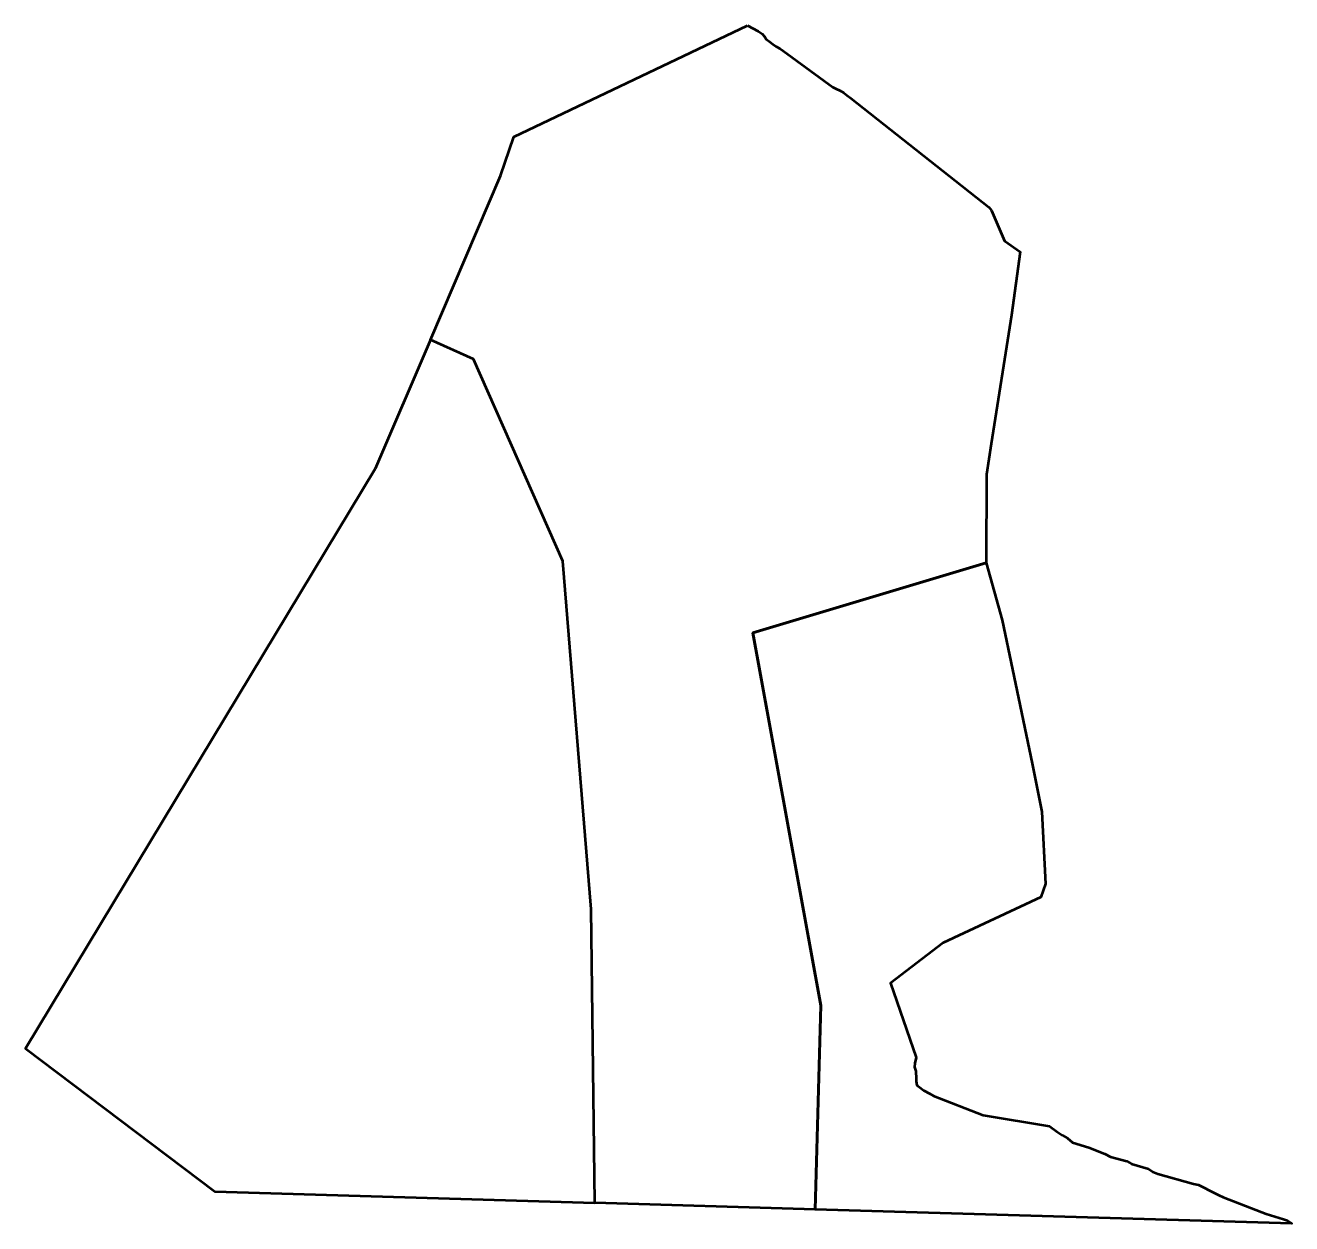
# Model space of a CAD drawing. Header units: metres. Extents: x 807972 to 808088, y 9157576 to 9157686.
import ezdxf

# ---------------------------------------------------------------- set-up
doc = ezdxf.new("R2010")
doc.units = ezdxf.units.M
doc.header["$MEASUREMENT"] = 0
doc.layers.add('2780-21043', color=1, linetype='Continuous')

msp = doc.modelspace()

# ---------------------------------------------------------------- linework, layer by layer
at = {"layer": '2780-21043', "color": 3, "lineweight": 53, "true_color": 0x00ff00}
msp.add_lwpolyline([(808038.59, 9157686.28), (808039.59, 9157685.76), (808039.94, 9157685.51), (808040.16, 9157685.27), (808040.32, 9157685.01), (808040.64, 9157684.77), (808040.93, 9157684.54), (808041.22, 9157684.34), (808041.57, 9157684.16), (808041.87, 9157683.93), (808046.42, 9157680.6), (808046.72, 9157680.45), (808047.08, 9157680.31), (808047.43, 9157680.09), (808047.74, 9157679.85), (808048.07, 9157679.6), (808060.74, 9157669.62), (808060.99, 9157669.31), (808062.17, 9157666.54), (808063.61, 9157665.52), (808062.82, 9157659.7), (808060.95, 9157647.93), (808060.52, 9157645.1), (808060.5, 9157637.02), (808039.09, 9157630.61), (808045.34, 9157596.43), (808044.82, 9157577.75), (808024.62, 9157578.36), (808024.27, 9157605.27), (808021.67, 9157637.17), (808013.47, 9157655.69), (808009.53, 9157657.44), (808015.96, 9157672.5), (808017.19, 9157676.05)], close=True, dxfattribs=at)
at = {"layer": '2780-21043', "color": 254, "lineweight": 53, "true_color": 0xcccccc}
for points in [[(808024.62, 9157578.36), (808024.27, 9157605.27), (808021.67, 9157637.17), (808013.47, 9157655.69), (808009.53, 9157657.44), (808004.48, 9157645.64), (807972.39, 9157592.49), (807989.76, 9157579.4)], [(808039.09, 9157630.61), (808060.5, 9157637.02), (808061.94, 9157631.76), (808062.89, 9157627.25), (808064.72, 9157618.62), (808065.59, 9157614.18), (808065.92, 9157607.6), (808065.5, 9157606.37), (808056.54, 9157602.19), (808051.72, 9157598.48), (808054.08, 9157591.67), (808053.95, 9157591.14), (808053.91, 9157590.77), (808054.04, 9157590.41), (808054.07, 9157589.7), (808054.06, 9157589.46), (808054.13, 9157589.13), (808054.38, 9157588.95), (808054.78, 9157588.63), (808055.28, 9157588.36), (808055.66, 9157588.17), (808060.21, 9157586.39), (808066.28, 9157585.38), (808066.99, 9157584.85), (808067.46, 9157584.54), (808067.96, 9157584.27), (808068.39, 9157583.89), (808069.89, 9157583.43), (808071.36, 9157582.85), (808071.88, 9157582.56), (808073.39, 9157582.18), (808073.82, 9157581.91), (808075.36, 9157581.45), (808075.77, 9157581.2), (808076.22, 9157581), (808079.5, 9157580.1), (808079.97, 9157580), (808081.45, 9157579.23), (808081.83, 9157579.05), (808082.23, 9157578.86), (808085.76, 9157577.49), (808086.17, 9157577.35), (808087.74, 9157576.86), (808088.12, 9157576.74), (808088.5, 9157576.44), (808044.82, 9157577.75), (808045.34, 9157596.43), (808041.17, 9157619.22)]]:
    msp.add_lwpolyline(points, close=True, dxfattribs=at)

doc.saveas('drawing.dxf')
